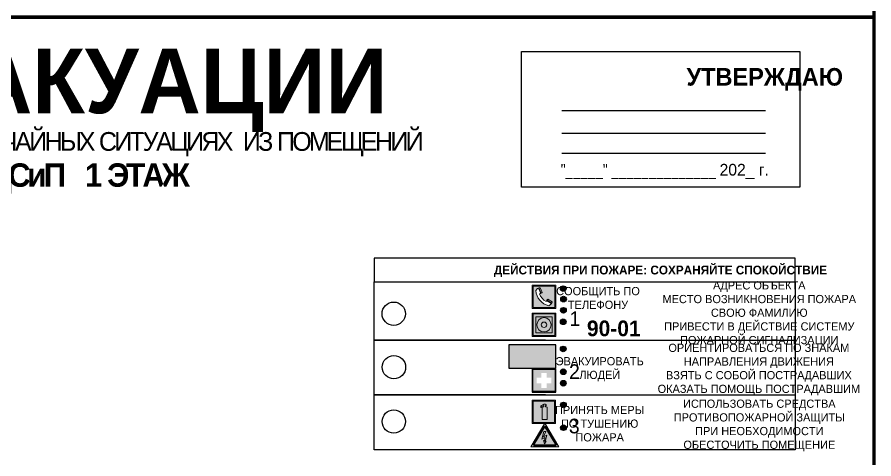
# Model space of a CAD drawing. Header units: millimetres. Extents: x 13114 to 67229, y 22859 to 38520.
# Drawn here: x 38023.1 to 38315.6, y 25328.3 to 25479 of the extents above; entities that cross this region are included whole.
import ezdxf

# ---------------------------------------------------------------- set-up
doc = ezdxf.new("R2010")
doc.units = ezdxf.units.MM
doc.styles.add('обычный', font='arial.ttf')

# ---------------------------------------------------------------- blocks, each defined once
blk = doc.blocks.new('A$C3E6D3DDE')
at = {"lineweight": 5}
h = blk.add_hatch(color=40, dxfattribs=at)
h.paths.add_polyline_path([(24.1, 1.45), (16.46, -11.35), (31.74, -11.35)])
h.paths.add_polyline_path([(24.09, -0.46), (30.03, -10.41), (18.14, -10.41)], flags=16)
h.paths.add_polyline_path([(24.54, -3.08), (23.41, -6.02), (25.13, -5.01), (24.33, -8.5), (24.82, -8.27), (23.79, -9.86), (23.4, -8.04), (23.8, -8.43), (24.04, -6.29), (22.39, -7.25), (23.44, -3.08)], flags=0)
h = blk.add_hatch(color=256, dxfattribs=at)
h.paths.add_polyline_path([(24.37, 0.03, 0.567511), (23.82, 0.03), (17.59, -10.4, 0.582454), (17.86, -10.88), (30.32, -10.88, 0.582149), (30.6, -10.4)])
h.paths.add_polyline_path([(24.09, -0.46), (18.14, -10.41), (30.03, -10.41)], flags=16)
h.paths.add_polyline_path([(24.54, -3.08), (23.41, -6.02), (25.13, -5.01), (24.33, -8.5), (24.82, -8.27), (23.79, -9.86), (23.4, -8.04), (23.8, -8.43), (24.04, -6.29), (22.39, -7.25), (23.44, -3.08)], flags=0)
h = blk.add_hatch(color=40, dxfattribs=at)
h.paths.add_polyline_path([(24.09, -0.46), (18.14, -10.41), (30.03, -10.41)])
h.paths.add_polyline_path([(24.82, -8.27), (23.79, -9.86), (23.4, -8.04), (23.8, -8.43), (24.04, -6.29), (22.39, -7.25), (23.44, -3.08), (24.54, -3.08), (23.41, -6.02), (25.13, -5.01), (24.33, -8.5)], flags=16)
at = {"color": 40, "lineweight": 5}
for p, q in [((16.46, -11.35), (24.1, 1.45)), ((24.1, 1.45), (31.74, -11.35))]:
    blk.add_line(p, q, dxfattribs=at)
at = {"lineweight": 5}
for p, q in [((17.59, -10.4), (23.82, 0.03)), ((24.37, 0.03), (30.6, -10.4)), ((18.14, -10.41), (24.09, -0.46)), ((23.44, -3.08), (22.39, -7.25)), ((23.41, -6.02), (24.54, -3.08)), ((24.54, -3.08), (23.44, -3.08)), ((24.09, -0.46), (30.03, -10.41)), ((22.39, -7.25), (24.04, -6.29)), ((23.8, -8.43), (23.4, -8.04)), ((23.4, -8.04), (23.79, -9.86)), ((25.13, -5.01), (23.41, -6.02)), ((23.79, -9.86), (24.82, -8.27)), ((24.04, -6.29), (23.8, -8.43)), ((24.33, -8.5), (25.13, -5.01)), ((24.82, -8.27), (24.33, -8.5)), ((17.86, -10.88), (30.32, -10.88)), ((18.14, -10.41), (30.03, -10.41))]:
    blk.add_line(p, q, dxfattribs=at)
at = {"color": 50, "lineweight": 5}
blk.add_line((31.74, -11.35), (16.46, -11.35), dxfattribs=at)
blk = doc.blocks.new('A$C456E1F9C')
at = {"lineweight": 5}
h = blk.add_hatch(color=242, dxfattribs=at)
h.paths.add_polyline_path([(0.51, -1.47), (0.51, -13.26), (12.29, -13.26), (12.29, -1.47)])
h.paths.add_polyline_path([(5.42, -4.95, -0.254479), (4.78, -5.4), (3.52, -2.53, -0.209735), (4.23, -2.4)], flags=16)
h.paths.add_polyline_path([(8.53, -8.6), (10.87, -10.17), (10.54, -10.76), (8.03, -9.13, -0.192251)], flags=16)
h.paths.add_polyline_path([(4.61, -5.49, 0.005518), (3.87, -5.72, 0.128647), (7.49, -10.01, 0.00809), (7.83, -9.33), (10.47, -10.97, -0.16736), (8.99, -12.25, -0.327862), (1.95, -3.95, -0.166952), (3.36, -2.62)], flags=16)
at = {"color": 242, "lineweight": 5}
for p, q in [((0, -13.77), (0, -0.97)), ((12.8, -0.97), (0, -0.97)), ((4.61, -5.49), (3.36, -2.62)), ((3.52, -2.53), (4.78, -5.4)), ((4.23, -2.4), (5.42, -4.95)), ((12.8, -13.77), (12.8, -0.97)), ((7.83, -9.33), (10.47, -10.97)), ((8.03, -9.13), (10.54, -10.76)), ((10.81, -10.12), (8.53, -8.6)), ((0, -13.77), (12.8, -13.77)), ((10.54, -10.76), (10.8, -10.3)), ((10.8, -10.3), (10.81, -10.12))]:
    blk.add_line(p, q, dxfattribs=at)
blk.add_lwpolyline([(0.51, -1.47), (12.29, -1.47), (12.29, -13.26), (0.51, -13.26)], close=True, dxfattribs=at)
for centre, radius, start, end in [((4.59, -5.34), 2.99, 114.2845, 152.1974), ((11.12, -3.31), 9.19, 183.9915, 256.6009), ((4.02, -3.27), 0.891, 76.3284, 123.7092), ((14.98, -39.1), 35.17, 107.1487, 108.4135), ((13.86, -0.94), 11.08, 205.5536, 234.8762), ((4.68, -4.59), 0.824, 276.9621, 334.0723), ((-13.31, 0.8), 23.44, 332.5487, 334.4027), ((8.94, -9.5), 0.989, 114.4092, 157.9388), ((7.87, -9.46), 3, 291.9291, 329.9329)]:
    blk.add_arc(centre, radius, start, end, dxfattribs=at)
blk = doc.blocks.new('A$C54414219')
at = {"true_color": 0xffffff}
h = blk.add_hatch(color=7, dxfattribs=at)
h.paths.add_polyline_path([(2.39, -9.45), (2.39, -18.3), (11.23, -18.3), (11.23, -9.45)], flags=0)
h.paths.add_polyline_path([(10.71, -13.87, -1), (2.92, -13.87, -1)], flags=0)
h.paths.add_polyline_path([(8.3, -13.87, -1), (5.33, -13.87, -1)], flags=0)
h.paths.add_polyline_path([(0.41, -7.47), (0.41, -20.27), (13.21, -20.27), (13.21, -7.47)])
h.paths.add_polyline_path([(0.92, -19.77), (12.71, -19.77), (12.71, -7.98), (0.92, -7.98)], flags=16)
h.paths.add_polyline_path([(11.23, -9.45), (11.23, -18.3), (2.39, -18.3), (2.39, -9.45)], flags=0)
at = {"lineweight": 5}
h = blk.add_hatch(color=242, dxfattribs=at)
h.paths.add_polyline_path([(12.71, -7.98), (0.92, -7.98), (0.92, -19.77), (12.71, -19.77)])
h.paths.add_polyline_path([(11.23, -18.3), (2.39, -18.3), (2.39, -9.45), (11.23, -9.45)], flags=16)
h.paths.add_polyline_path([(10.71, -13.87, -1), (2.92, -13.87, -1)], flags=0)
h.paths.add_polyline_path([(8.3, -13.87, -1), (5.33, -13.87, -1)], flags=0)
at = {"true_color": 0xffffff}
h = blk.add_hatch(color=7, dxfattribs=at)
h.paths.add_polyline_path([(2.39, -9.45), (2.39, -18.3), (11.23, -18.3), (11.23, -9.45)])
h.paths.add_polyline_path([(10.71, -13.87, -1), (2.92, -13.87, -1)], flags=16)
h.paths.add_polyline_path([(8.3, -13.87, -1), (5.33, -13.87, -1)], flags=0)
at = {"lineweight": 5}
h = blk.add_hatch(color=242, dxfattribs=at)
h.paths.add_polyline_path([(2.92, -13.87, 1), (10.71, -13.87, 1)])
h.paths.add_polyline_path([(8.3, -13.87, -1), (5.33, -13.87, -1)], flags=16)
at = {"color": 242, "lineweight": 5}
for p, q in [((0.41, -20.27), (0.41, -7.47)), ((0.41, -7.47), (13.21, -7.47)), ((0.41, -7.47), (13.21, -7.47)), ((13.21, -20.27), (13.21, -7.47)), ((0.41, -20.27), (13.21, -20.27))]:
    blk.add_line(p, q, dxfattribs=at)
for points in [[(0.92, -7.98), (12.71, -7.98), (12.71, -19.77), (0.92, -19.77)], [(2.39, -9.45), (11.23, -9.45), (11.23, -18.3), (2.39, -18.3)]]:
    blk.add_lwpolyline(points, close=True, dxfattribs=at)
for radius in [3.89, 1.49]:
    blk.add_circle((6.81, -13.87), radius, dxfattribs=at)
blk = doc.blocks.new('A$C32E8229D')
at = {"true_color": 0xffffff}
blk.add_hatch(color=7, dxfattribs=at).paths.add_polyline_path([(0, 0), (0, -8), (16, -8), (16, 0)])
h = blk.add_hatch(color=126)
h.paths.add_polyline_path([(0.2, -0.2), (15.8, -0.2), (15.8, -7.8), (0.2, -7.8)])
h.paths.add_polyline_path([(13.49, -2.05), (12.08, -2.05), (11.37, -2.63, 0.162397), (11.29, -2.84), (11.29, -3.63), (10.35, -3.63), (10.35, -4.05), (11.68, -4.05), (11.68, -3.48), (12.26, -4.28), (11.29, -5.1), (11.29, -6.78), (11.85, -6.78), (11.85, -5.44), (12.8, -4.64), (12.8, -5.94), (14.46, -5.94), (14.46, -5.39), (13.45, -5.39), (13.45, -3.97), (12.46, -2.59), (13.15, -2.59), (13.69, -3.34), (14.18, -3)], flags=16)
h.paths.add_polyline_path([(10.74, -1.82, 1), (11.8, -1.82, 1)], flags=16)
h.paths.add_polyline_path([(9.39, -3.59), (5.99, -3.59), (6.56, -3.03), (5.91, -3.03), (5.1, -3.83), (5.91, -4.64), (6.56, -4.64), (5.99, -4.09), (9.39, -4.09)], flags=16)
h.paths.add_polyline_path([(4.29, -1.08), (1.72, -1.08), (1.72, -6.6), (4.29, -6.6)], flags=16)
at = {"color": 126}
blk.add_lwpolyline([(16, -8), (0, -8), (0, 0), (16, 0)], close=True, dxfattribs=at)
blk = doc.blocks.new('A$C18900ED3')
h = blk.add_hatch(color=126)
h.paths.add_polyline_path([(-0.18, -0.18), (-7.02, -0.18), (-7.02, -7.02), (-0.18, -7.02)])
h.paths.add_polyline_path([(-5.89, -4.46), (-5.89, -2.77), (-4.46, -2.77), (-4.46, -1.31), (-2.77, -1.31), (-2.77, -2.77), (-1.33, -2.77), (-1.33, -4.46), (-2.77, -4.46), (-2.77, -5.89), (-4.46, -5.89), (-4.46, -4.46)], flags=16)
at = {"color": 126}
for p, q in [((-7.2, 0), (-7.2, -7.2)), ((0, 0), (-7.2, 0)), ((0, -7.2), (0, 0)), ((-7.02, -7.02), (-7.02, -0.18)), ((-7.02, -0.18), (-0.18, -0.18)), ((-0.18, -0.18), (-0.18, -7.02)), ((-7.2, -7.2), (0, -7.2)), ((-0.18, -7.02), (-7.02, -7.02))]:
    blk.add_line(p, q, dxfattribs=at)
blk = doc.blocks.new('A$C3AD82952')
at = {"true_color": 0xf5f5ff}
h = blk.add_hatch(color=7, dxfattribs=at)
h.dxf.hatch_style = 1
h.paths.add_polyline_path([(8.21, 8.73, 0.414214), (7.89, 9.05), (7.22, 9.05), (7.22, 9.92), (7.59, 9.92, 1), (7.57, 10.36), (7.22, 10.36), (7.22, 10.6), (6.43, 10.6), (6.43, 10.36), (6.01, 10.36), (4.74, 9.59), (4.74, 8.69), (4.98, 8.73), (4.98, 9.26), (6.12, 9.91), (6.43, 9.91), (6.43, 9.05), (5.76, 9.05, 0.414214), (5.44, 8.73), (5.44, 2.2), (8.21, 2.2)], flags=0)
h.paths.add_polyline_path([(12.8, 12.8), (0, 12.8), (0, 0), (12.8, 0)])
h.paths.add_polyline_path([(0.51, 12.29), (12.29, 12.29), (12.29, 0.51), (0.51, 0.51)], flags=16)
h.paths.add_polyline_path([(4.74, 9.59), (6.01, 10.36), (6.43, 10.36), (6.43, 10.6), (7.22, 10.6), (7.22, 10.36), (7.59, 10.36, -0.94586), (7.59, 9.92), (7.22, 9.92), (7.22, 9.05), (7.89, 9.05, -0.414214), (8.21, 8.73), (8.21, 2.2), (5.44, 2.2), (5.44, 8.73, -0.414214), (5.76, 9.05), (6.43, 9.05), (6.43, 9.91), (6.12, 9.91), (4.98, 9.26), (4.98, 8.73), (4.74, 8.69)], flags=0)
h = blk.add_hatch(color=242)
h.dxf.hatch_style = 1
h.paths.add_polyline_path([(12.29, 12.29), (0.51, 12.29), (0.51, 0.51), (12.29, 0.51)])
h.paths.add_polyline_path([(4.74, 8.69), (4.74, 9.59), (6.01, 10.36), (6.43, 10.36), (6.43, 10.6), (7.22, 10.6), (7.22, 10.36), (7.59, 10.36, -0.94586), (7.59, 9.92), (7.22, 9.92), (7.22, 9.05), (7.89, 9.05, -0.414214), (8.21, 8.73), (8.21, 2.2), (5.44, 2.2), (5.44, 8.73, -0.414214), (5.76, 9.05), (6.43, 9.05), (6.43, 9.91), (6.12, 9.91), (4.98, 9.26), (4.98, 8.73)], flags=16)
h = blk.add_hatch(color=7, dxfattribs=at)
h.dxf.hatch_style = 1
h.paths.add_polyline_path([(8.21, 8.73, 0.414214), (7.89, 9.05), (7.22, 9.05), (7.22, 9.92), (7.59, 9.92, 1), (7.57, 10.36), (7.22, 10.36), (7.22, 10.6), (6.43, 10.6), (6.43, 10.36), (6.01, 10.36), (4.74, 9.59), (4.74, 8.69), (4.98, 8.73), (4.98, 9.26), (6.12, 9.91), (6.43, 9.91), (6.43, 9.05), (5.76, 9.05, 0.414214), (5.44, 8.73), (5.44, 2.2), (8.21, 2.2)])
at = {"color": 242, "lineweight": 5}
for p, q in [((0, 0), (0, 12.8)), ((0, 12.8), (12.8, 12.8)), ((6.01, 10.36), (4.74, 9.59)), ((4.74, 9.59), (4.74, 8.69)), ((4.98, 9.26), (6.12, 9.91)), ((6.01, 10.36), (6.43, 10.36)), ((6.12, 9.91), (6.43, 9.91)), ((7.22, 10.6), (6.43, 10.6)), ((6.43, 10.6), (6.43, 10.36)), ((6.43, 9.91), (6.43, 9.05)), ((7.22, 10.36), (7.22, 10.6)), ((7.59, 10.36), (7.22, 10.36)), ((7.22, 9.05), (7.22, 9.92)), ((7.59, 9.92), (7.22, 9.92)), ((12.8, 0), (12.8, 12.8)), ((4.74, 8.69), (4.98, 8.73)), ((4.98, 8.73), (4.98, 9.26)), ((5.44, 2.2), (5.44, 8.73)), ((5.76, 9.05), (6.43, 9.05)), ((7.89, 9.05), (7.22, 9.05)), ((8.21, 2.2), (8.21, 8.73)), ((0, 0), (12.8, 0)), ((5.44, 2.2), (8.21, 2.2))]:
    blk.add_line(p, q, dxfattribs=at)
blk.add_lwpolyline([(0.51, 12.29), (12.29, 12.29), (12.29, 0.51), (0.51, 0.51)], close=True, dxfattribs=at)
for centre, radius, start, end in [((7.58, 10.14), 0.223, 273.1875, 86.8125), ((5.76, 8.73), 0.32, 90, 180), ((7.89, 8.73), 0.32, 0, 90)]:
    blk.add_arc(centre, radius, start, end, dxfattribs=at)

msp = doc.modelspace()

# ---------------------------------------------------------------- hatches: boundary and pattern name
at = {"lineweight": 0}
h = msp.add_hatch(color=256, dxfattribs=at)
h.dxf.hatch_style = 1
h.paths.add_polyline_path([(38208.59, 25386.35, 1), (38210.52, 25386.35, 1)])
h = msp.add_hatch(color=256, dxfattribs=at)
h.dxf.hatch_style = 1
h.paths.add_polyline_path([(38208.69, 25382.76, 1), (38210.62, 25382.76, 1)])
h = msp.add_hatch(color=256, dxfattribs=at)
h.dxf.hatch_style = 1
h.paths.add_polyline_path([(38208.65, 25378.95, 1), (38210.59, 25378.95, 1)])
h = msp.add_hatch(color=256, dxfattribs=at)
h.dxf.hatch_style = 1
h.paths.add_polyline_path([(38208.57, 25375.02, 1), (38210.5, 25375.02, 1)])
h = msp.add_hatch(color=256, dxfattribs=at)
h.dxf.hatch_style = 1
h.paths.add_polyline_path([(38208.58, 25365.76, 1), (38210.52, 25365.76, 1)])
h = msp.add_hatch(color=256, dxfattribs=at)
h.dxf.hatch_style = 1
h.paths.add_polyline_path([(38208.62, 25357.98, 1), (38210.56, 25357.98, 1)])
h = msp.add_hatch(color=256, dxfattribs=at)
h.dxf.hatch_style = 1
h.paths.add_polyline_path([(38208.62, 25354.07, 1), (38210.55, 25354.07, 1)])
h = msp.add_hatch(color=256, dxfattribs=at)
h.dxf.hatch_style = 1
h.paths.add_polyline_path([(38208.68, 25346.65, 1), (38210.61, 25346.65, 1)])
h = msp.add_hatch(color=256, dxfattribs=at)
h.dxf.hatch_style = 1
h.paths.add_polyline_path([(38208.68, 25338.88, 1), (38210.61, 25338.88, 1)])

# ---------------------------------------------------------------- linework, layer by layer
at = {"color": 6, "lineweight": 100}
for points in [[(37715.63, 25874), (38315.63, 25874), (38315.63, 25479), (37715.63, 25479)], [(37715.63, 25479), (38315.63, 25479), (38315.63, 25084), (37715.63, 25084)], [(37715.63, 25479), (38315.63, 25479), (38315.63, 25084), (37715.63, 25084)]]:
    msp.add_lwpolyline(points, close=True, dxfattribs=at)
for points in [[(38195.34, 25467.23), (38290.35, 25467.23), (38290.35, 25421.02), (38195.34, 25421.02)], [(38145.05, 25388.7), (38288.81, 25388.7), (38288.81, 25396.75), (38145.05, 25396.75)], [(38145.05, 25388.7), (38288.81, 25388.7), (38288.81, 25331.3), (38145.05, 25331.3)]]:
    msp.add_lwpolyline(points, close=True)
for points in [[(38209.1, 25447.18), (38278.62, 25447.18)], [(38209.1, 25439.42), (38278.62, 25439.42)], [(38209.1, 25432.63), (38278.62, 25432.63)], [(38203.46, 25368.71), (38145.05, 25368.71), (38288.81, 25368.71)], [(38203.46, 25350.13), (38145.05, 25350.13), (38288.81, 25350.13)]]:
    msp.add_lwpolyline(points)
for centre, radius in [((38209.55, 25386.35), 0.966), ((38209.66, 25382.76), 0.966), ((38151.67, 25377.78), 3.98), ((38209.62, 25378.95), 0.966), ((38209.54, 25375.02), 0.966), ((38209.55, 25365.76), 0.966), ((38151.76, 25359.55), 3.98), ((38209.59, 25357.98), 0.966), ((38209.58, 25354.07), 0.966), ((38151.7, 25340.98), 3.98), ((38209.64, 25346.65), 0.966), ((38209.65, 25338.88), 0.966)]:
    msp.add_circle(centre, radius)

# ---------------------------------------------------------------- block references
for name, p, xscale, yscale, zscale in [('A$C456E1F9C', (38199, 25388.16), 0.625, 0.625, 0.625), ('A$C54414219', (38198.74, 25382.68), 0.625, 0.625, 0.625), ('A$C18900ED3', (38207, 25359.03), 1.111111111007631, 1.111111111007631, 1.111111111007631), ('A$C3AD82952', (38198.95, 25340.3), 0.625, 0.625, 0.625), ('A$C3E6D3DDE', (38188.24, 25339.49), 0.625, 0.625, 0.625)]:
    msp.add_blockref(name, p, dxfattribs=dict(xscale=xscale, yscale=yscale, zscale=zscale))
at = {"xscale": -1}
msp.add_blockref('A$C32E8229D', (38207, 25367.18), dxfattribs=at)

# ---------------------------------------------------------------- texts
at = {"lineweight": 0, "style": 'обычный'}
for s, insert, char_height, width, attachment_point in [('{\\fProxima Nova Rg|b1|i0|c204|p2;ПЛАН ЭВАКУАЦИИ}', (37872.39, 25468.22), 22, 493.8901, 1), ('\\pi-18,l18,t18;{\\fProxima Nova Rg|b1|i0|c204|p2;УТВЕРЖДАЮ\\H1.1997x; }', (38278.38, 25457.76), 6, 126.6484, 5), ('{\\fArial Narrow|b0|i0|c204|p34;"_____" ______________ \\fProxima Nova Rg|b0|i0|c204|p2;202_ г. }', (38244.25, 25426.35), 4, 78.6503, 5), ('{\\fProxima Nova Rg|b1|i0|c204|p2;ДЕЙСТВИЯ ПРИ ПОЖАРЕ: СОХРАНЯЙТЕ СПОКОЙСТВИЕ\\H1.6644x; }', (38242.76, 25392.26), 3, 175.1736, 5), ('\\pi-8.4,l8.4,t8.4;{\\fProxima Nova Rg|b0|i0|c204|p2;АДРЕС ОБЪЕКТА\\PМЕСТО ВОЗНИКНОВЕНИЯ ПОЖАРА \\PСВОЮ ФАМИЛИЮ\\PПРИВЕСТИ В ДЕЙСТВИЕ СИСТЕМУ \\PПОЖАРНОЙ СИГНАЛИЗАЦИИ}', (38276.5, 25377.72), 2.8, 126.6484, 5), ('{\\fProxima Nova Rg|b0|i0|c204|p2;СООБЩИТЬ ПО \\PТЕЛЕФОНУ}', (38221.43, 25383.16), 2.8, 126.6484, 5), ('{\\fProxima Nova Rg|b0|i0|c204|p2;1\\H1.1667x; }', (38213.53, 25376.09), 5, 126.6484, 5), ('{\\fProxima Nova Rg|b1|i0|c204|p2;\\H1.0714x;90-01\\fProxima Nova Rg|b0|i0|c204|p2;\\H0.93331x; \\H1.3449x; }', (38226.82, 25372.74), 5, 126.6484, 5), ('\\pi-8.4,l8.4,t8.4;{\\fProxima Nova Rg|b0|i0|c204|p2;ОРИЕНТИРОВАТЬСЯ ПО ЗНАКАМ \\PНАПРАВЛЕНИЯ ДВИЖЕНИЯ\\PВЗЯТЬ С СОБОЙ ПОСТРАДАВШИХ\\PОКАЗАТЬ ПОМОЩЬ ПОСТРАДАВШИМ}', (38276.36, 25358.74), 2.8, 126.6484, 5), ('{\\fProxima Nova Rg|b0|i0|c204|p2;ЭВАКУИРОВАТЬ \\PЛЮДЕЙ}', (38222.03, 25358.83), 2.8, 126.6484, 5), ('{\\fProxima Nova Rg|b0|i0|c204|p2;2\\H1.1967x; }', (38213.38, 25358.01), 5, 126.6484, 5), ('\\pi-8.4,l8.4,t8.4;{\\fProxima Nova Rg|b0|i0|c204|p2;ИСПОЛЬЗОВАТЬ СРЕДСТВА \\PПРОТИВОПОЖАРНОЙ ЗАЩИТЫ \\PПРИ НЕОБХОДИМОСТИ \\PОБЕСТОЧИТЬ ПОМЕЩЕНИЕ}', (38276.52, 25339.67), 2.8, 126.6484, 5), ('{\\fProxima Nova Rg|b0|i0|c204|p2;ПРИНЯТЬ МЕРЫ \\PПО ТУШЕНИЮ \\PПОЖАРА}', (38222, 25340.25), 2.8, 126.6484, 5), ('{\\fProxima Nova Rg|b0|i0|c204|p2;3\\H1.1967x; }', (38213.32, 25339.43), 5, 126.6484, 5)]:
    msp.add_mtext(s, dxfattribs=dict(at, insert=insert, char_height=char_height, width=width, attachment_point=attachment_point))
at = {"color": 0, "lineweight": 0, "insert": (38023.52, 25439.95), "char_height": 8, "width": 449.2158, "attachment_point": 5, "style": 'обычный'}
msp.add_mtext('{\\fArial Black|b1|i0|c204|p34;\\H2x;\\T0.85;  \\fArial Narrow|b0|i0|c204|p34;\\H0.8x;\\W0.9;\\P\\fProxima Nova Rg|b0|i0|c204|p2;\\H0.5x;\\W1;\\C256;ПРИ ПОЖАРЕ  ИЛИ ДРУГИХ ЧРЕЗВЫЧАЙНЫХ СИТУАЦИЯХ  ИЗ ПОМЕЩЕНИЙ \\fProxima Nova Rg|b1|i0|c204|p2;\\H1.25x;\\PЦЭО: АБК ЦСиП   1 ЭТАЖ}', dxfattribs=at)

doc.saveas('drawing.dxf')
